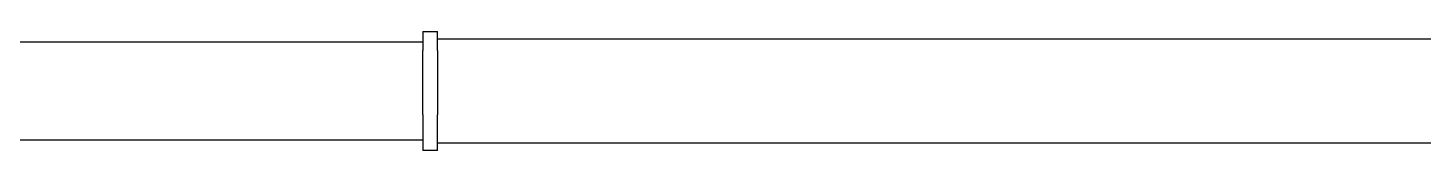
# Model space of a CAD drawing. Extents: x -120528 to -38681, y -40362 to 40632.
# Drawn here: x -58589 to -49164, y -21627 to -20825 of the extents above; entities that cross this region are included whole.
import ezdxf

# ---------------------------------------------------------------- set-up
doc = ezdxf.new("R2010")
doc.units = 0
doc.layers.get('0').update_dxf_attribs({"linetype": 'CONTINUOUS'})

msp = doc.modelspace()

# ---------------------------------------------------------------- linework, layer by layer
at = {"color": 160, "linetype": 'Continuous'}
for p, q in [((-55921.64, -20824.8), (-55821.64, -20824.8)), ((-55921.64, -20824.8), (-55921.64, -20954.3)), ((-55821.64, -20954.3), (-55821.64, -20824.8)), ((-62966.64, -20894.3), (-55921.64, -20894.3)), ((-55821.64, -20874.8), (-48776.64, -20874.8)), ((-55921.64, -21387.3), (-55921.64, -20954.3)), ((-55821.64, -20954.3), (-55821.64, -21387.3)), ((-55921.64, -21387.3), (-55921.64, -21627.3)), ((-55821.64, -21627.3), (-55821.64, -21387.3)), ((-55921.64, -21556.3), (-62966.64, -21556.3)), ((-48776.64, -21577.3), (-55821.64, -21577.3)), ((-55821.64, -21627.3), (-55921.64, -21627.3))]:
    msp.add_line(p, q, dxfattribs=at)

doc.saveas('drawing.dxf')
